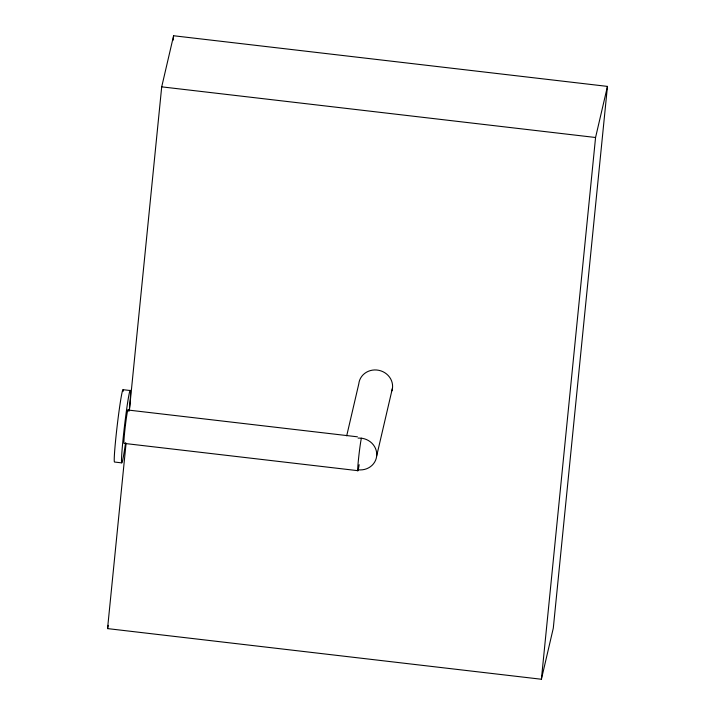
<?xml version="1.0" encoding="UTF-8"?>
<svg xmlns="http://www.w3.org/2000/svg" width="715" height="715" viewBox="0 0 715 715"><rect width="100%" height="100%" fill="white"/><g stroke="black" fill="none" stroke-linecap="round" stroke-linejoin="round"><path stroke-width="1.07" d="M129.299 411.009L161.706 86.846L173.602 35.75L607.455 86.399L553.294 628.154L541.398 679.25L107.545 628.601L126.081 443.211M173.155 40.192L173.602 35.75M541.398 679.25L595.568 137.495L607.455 86.399M107.545 628.601L108.305 625.339M346.704 435.801L358.787 383.892A16.999 15.864 13.1 0 1 378.87 370.325A16.999 15.864 13.1 0 1 391.9 390.855M376.671 455.964L392.526 387.834M161.706 86.846L595.568 137.495M123.034 389.684L130.264 390.533M128.065 410.035L357.429 436.811M357.741 470.658L123.936 443.372A16.999 0.733 -83.3 0 1 125.858 421.814A16.999 0.733 -83.3 0 1 128.101 411.313M121.738 462.873L114.507 462.033A36.438 1.573 -83.3 0 1 117.886 419.982A36.438 1.573 -83.3 0 1 123.266 391.23M125.554 442.755A36.438 1.573 -83.3 0 1 121.72 454.972A36.438 1.573 -83.3 0 1 128.271 398.604A36.438 1.573 -83.3 0 1 129.317 410.41M359.127 464.696A16.999 0.733 -83.3 0 1 358.054 463.847A16.999 0.733 -83.3 0 1 361.379 438.197M358.081 438.116A16.999 15.864 13.1 0 1 376.751 454.418A16.999 15.864 13.1 0 1 358.224 469.8"/></g></svg>
